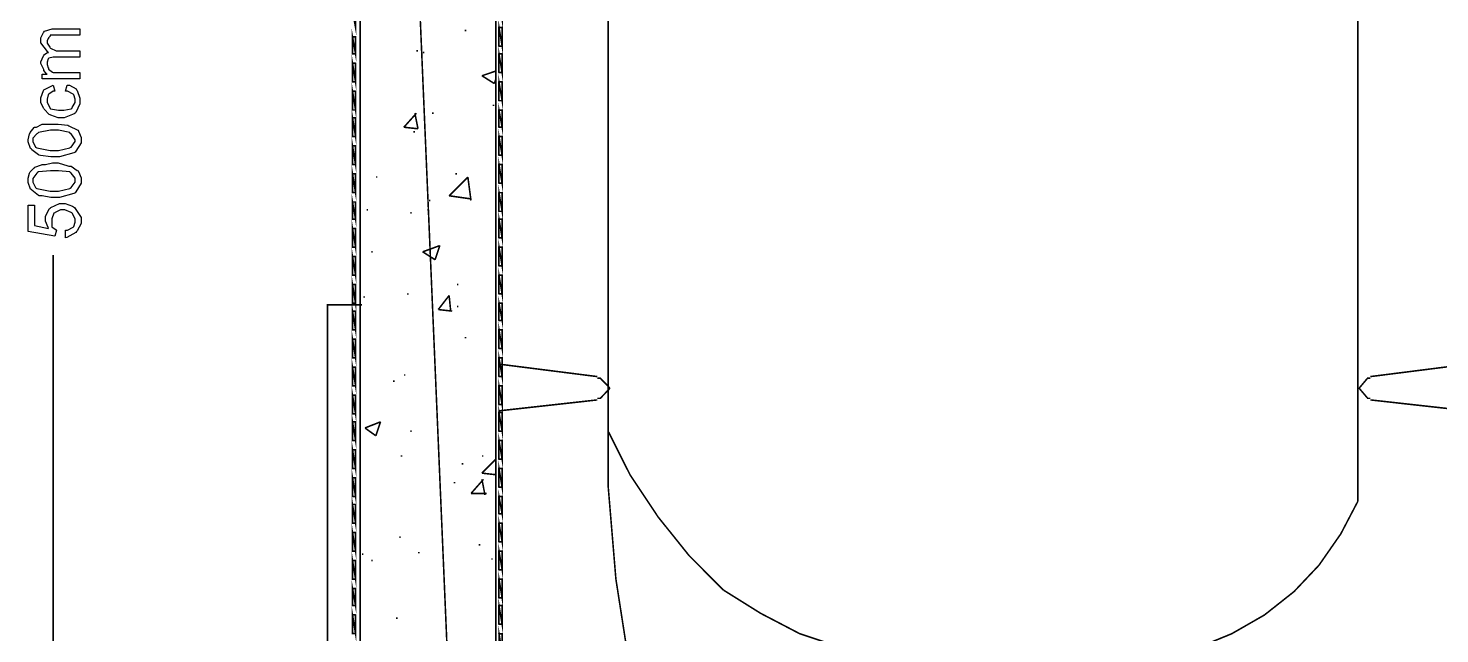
# Model space of a CAD drawing. Extents: x 219 to 1226, y 175 to 465.
# Drawn here: x 599.9 to 638.3, y 389.5 to 405.97 of the extents above; entities that cross this region are included whole.
import ezdxf

# ---------------------------------------------------------------- set-up
doc = ezdxf.new("R2010")
doc.units = 0
doc.header["$MEASUREMENT"] = 0
for name, color, linetype in [('C00-00-00-BLACK', 7, 'Continuous'), ('C00-7E-FF', 150, 'Continuous'), ('C00-FF-00', 3, 'Continuous'), ('C93-95-97', 253, 'Continuous'), ('CFF-00-00', 1, 'Continuous'), ('CFF-7E-00', 30, 'Continuous')]:
    doc.layers.add(name, color=color, linetype=linetype)

msp = doc.modelspace()

# ---------------------------------------------------------------- linework, layer by layer
at = {"layer": 'C00-00-00-BLACK', "const_width": 0.0423}
for points in [[(612.623, 357.966), (612.623, 457.199)], [(608.935, 448.637), (608.935, 357.966), (612.623, 357.966)], [(611.777, 405.909), (611.82, 405.909)], [(610.462, 405.356), (610.504, 405.356)], [(610.632, 405.314), (610.673, 405.314)], [(612.243, 404.679), (612.623, 404.806)], [(612.243, 404.679), (612.582, 404.467)], [(612.582, 404.467), (612.623, 404.594)], [(610.12, 403.279), (610.462, 403.66)], [(610.504, 403.237), (610.42, 403.66)], [(610.885, 403.66), (610.928, 403.66)], [(612.539, 403.874), (612.582, 403.874)], [(610.12, 403.279), (610.504, 403.237)], [(610.377, 403.152), (610.42, 403.152)], [(609.358, 401.924), (609.401, 401.924)], [(611.351, 401.414), (611.861, 401.924)], [(611.521, 402.009), (611.562, 402.009)], [(611.946, 401.286), (611.861, 401.924)], [(611.351, 401.414), (611.946, 401.329)], [(609.105, 401.033), (609.146, 401.033)], [(610.293, 400.949), (610.336, 400.949)], [(610.759, 401.033), (610.8, 401.033)], [(610.8, 401.286), (610.843, 401.286)], [(609.232, 399.89), (609.274, 399.89)], [(610.632, 399.89), (611.098, 400.06)], [(610.632, 399.89), (610.97, 399.675)], [(610.97, 399.675), (611.098, 400.06)], [(609.019, 398.66), (609.062, 398.66)], [(610.205, 398.744), (610.247, 398.744)], [(611.055, 398.32), (611.351, 398.702)], [(611.394, 398.278), (611.351, 398.702)], [(611.562, 398.999), (611.605, 398.999)], [(608.978, 398.447), (608.044, 398.447), (608.044, 362.671)], [(611.055, 398.32), (611.435, 398.278)], [(611.562, 398.406), (611.605, 398.406)], [(611.777, 397.556), (611.82, 397.556)], [(612.708, 396.836), (615.381, 396.497)], [(639.09, 396.836), (636.418, 396.497)], [(609.824, 396.371), (609.867, 396.371)], [(610.12, 396.54), (610.163, 396.54)], [(615.719, 396.16), (615.708, 396.202), (615.462, 396.456), (615.381, 396.456)], [(636.418, 396.456), (636.342, 396.456), (636.128, 396.202), (636.119, 396.16)], [(615.381, 395.905), (615.465, 395.905), (615.708, 396.16), (615.719, 396.201)], [(636.119, 396.201), (636.128, 396.16), (636.345, 395.905), (636.418, 395.905)], [(612.708, 395.565), (615.381, 395.862)], [(639.09, 395.565), (636.418, 395.862)], [(609.062, 395.099), (609.485, 395.267)], [(609.358, 394.887), (609.485, 395.267)], [(609.062, 395.099), (609.358, 394.887)], [(610.293, 395.013), (610.336, 395.013)], [(610.036, 394.337), (610.078, 394.337)], [(611.69, 394.125), (611.734, 394.125)], [(612.243, 394.337), (612.285, 394.337)], [(612.243, 393.871), (612.623, 394.251)], [(611.946, 393.317), (612.285, 393.702)], [(612.243, 393.871), (612.623, 393.828)], [(612.327, 393.276), (612.243, 393.702)], [(611.478, 393.613), (611.521, 393.613)], [(611.946, 393.317), (612.369, 393.317)], [(609.994, 392.132), (610.036, 392.132)], [(610.504, 391.709), (610.546, 391.709)], [(612.157, 391.921), (612.2, 391.921)], [(608.978, 391.666), (609.019, 391.666)], [(609.232, 391.495), (609.274, 391.495)], [(612.496, 391.537), (612.539, 391.537)], [(609.908, 389.928), (609.951, 389.928)]]:
    msp.add_lwpolyline(points, dxfattribs=at)
at = {"layer": 'C00-7E-FF', "const_width": 0.0423}
msp.add_lwpolyline([(600.58, 358.559), (600.58, 399.805)], dxfattribs=at)
at = {"layer": 'C00-FF-00', "const_width": 0.0423}
for points in [[(612.793, 406.713), (612.708, 406.713), (612.793, 406.206), (612.793, 406.713)], [(608.806, 406.459), (608.721, 406.459), (608.806, 405.993), (608.806, 406.459)], [(608.721, 405.737), (608.806, 405.272), (608.721, 405.272), (608.721, 405.737)], [(612.793, 405.993), (612.708, 405.993), (612.793, 405.486), (612.793, 405.993)], [(612.708, 405.993), (612.793, 405.486), (612.708, 405.486), (612.708, 405.993)], [(608.806, 405.737), (608.721, 405.737), (608.806, 405.272), (608.806, 405.737)], [(608.721, 405.018), (608.806, 404.509), (608.721, 404.509), (608.721, 405.018)], [(612.793, 405.272), (612.708, 405.272), (612.793, 404.763), (612.793, 405.272)], [(612.708, 405.272), (612.793, 404.763), (612.708, 404.763), (612.708, 405.272)], [(608.806, 405.018), (608.721, 405.018), (608.806, 404.509), (608.806, 405.018)], [(608.721, 404.256), (608.806, 403.747), (608.721, 403.747), (608.721, 404.256)], [(612.793, 404.509), (612.708, 404.509), (612.793, 404.001), (612.793, 404.509)], [(612.708, 404.509), (612.793, 404.001), (612.708, 404.001), (612.708, 404.509)], [(608.806, 404.256), (608.721, 404.256), (608.806, 403.747), (608.806, 404.256)], [(608.721, 403.534), (608.806, 403.025), (608.721, 403.025), (608.721, 403.534)], [(612.793, 403.744), (612.708, 403.744), (612.793, 403.279), (612.793, 403.744)], [(612.708, 403.744), (612.793, 403.279), (612.708, 403.279), (612.708, 403.744)], [(608.806, 403.534), (608.721, 403.534), (608.806, 403.025), (608.806, 403.534)], [(612.708, 403.025), (612.793, 402.517), (612.708, 402.517), (612.708, 403.025)], [(608.721, 402.772), (608.806, 402.263), (608.721, 402.263), (608.721, 402.772)], [(612.793, 403.025), (612.708, 403.025), (612.793, 402.517), (612.793, 403.025)], [(608.806, 402.772), (608.721, 402.772), (608.806, 402.263), (608.806, 402.772)], [(612.708, 402.263), (612.793, 401.755), (612.708, 401.755), (612.708, 402.263)], [(608.721, 402.009), (608.806, 401.501), (608.721, 401.501), (608.721, 402.009)], [(612.793, 402.263), (612.708, 402.263), (612.793, 401.755), (612.793, 402.263)], [(608.806, 402.009), (608.721, 402.009), (608.806, 401.501), (608.806, 402.009)], [(612.708, 401.498), (612.793, 400.99), (612.708, 400.99), (612.708, 401.498)], [(608.721, 401.245), (608.806, 400.779), (608.721, 400.779), (608.721, 401.245)], [(612.793, 401.498), (612.708, 401.498), (612.793, 400.99), (612.793, 401.498)], [(608.806, 401.245), (608.721, 401.245), (608.806, 400.779), (608.806, 401.245)], [(612.708, 400.779), (612.793, 400.271), (612.708, 400.271), (612.708, 400.779)], [(608.721, 400.525), (608.806, 400.017), (608.721, 400.017), (608.721, 400.525)], [(612.793, 400.779), (612.708, 400.779), (612.793, 400.271), (612.793, 400.779)], [(608.806, 400.525), (608.721, 400.525), (608.806, 400.017), (608.806, 400.525)], [(612.708, 400.017), (612.793, 399.509), (612.708, 399.509), (612.708, 400.017)], [(608.721, 399.763), (608.806, 399.255), (608.721, 399.255), (608.721, 399.763)], [(612.793, 400.017), (612.708, 400.017), (612.793, 399.509), (612.793, 400.017)], [(608.806, 399.763), (608.721, 399.763), (608.806, 399.255), (608.806, 399.763)], [(612.708, 399.252), (612.793, 398.744), (612.708, 398.744), (612.708, 399.252)], [(608.721, 398.999), (608.806, 398.49), (608.721, 398.49), (608.721, 398.999)], [(612.793, 399.252), (612.708, 399.252), (612.793, 398.744), (612.793, 399.252)], [(608.806, 398.999), (608.721, 398.999), (608.806, 398.49), (608.806, 398.999)], [(612.708, 398.49), (612.793, 398.025), (612.708, 398.025), (612.708, 398.49)], [(608.806, 398.278), (608.721, 398.278), (608.806, 397.771), (608.806, 398.278)], [(608.721, 398.278), (608.806, 397.771), (608.721, 397.771), (608.721, 398.278)], [(612.793, 398.49), (612.708, 398.49), (612.793, 398.025), (612.793, 398.49)], [(612.708, 397.771), (612.793, 397.262), (612.708, 397.262), (612.708, 397.771)], [(608.806, 397.514), (608.721, 397.514), (608.806, 397.006), (608.806, 397.514)], [(608.721, 397.514), (608.806, 397.006), (608.721, 397.006), (608.721, 397.514)], [(612.793, 397.771), (612.708, 397.771), (612.793, 397.262), (612.793, 397.771)], [(612.708, 397.006), (612.793, 396.497), (612.708, 396.497), (612.708, 397.006)], [(608.806, 396.752), (608.721, 396.752), (608.806, 396.244), (608.806, 396.752)], [(608.721, 396.752), (608.806, 396.244), (608.721, 396.244), (608.721, 396.752)], [(612.793, 397.006), (612.708, 397.006), (612.793, 396.497), (612.793, 397.006)], [(612.708, 396.244), (612.793, 395.735), (612.708, 395.735), (612.708, 396.244)], [(608.806, 395.99), (608.721, 395.99), (608.806, 395.482), (608.806, 395.99)], [(608.721, 395.99), (608.806, 395.482), (608.721, 395.482), (608.721, 395.99)], [(612.793, 396.244), (612.708, 396.244), (612.793, 395.735), (612.793, 396.244)], [(612.708, 395.522), (612.793, 395.013), (612.708, 395.013), (612.708, 395.522)], [(608.806, 395.267), (608.721, 395.267), (608.806, 394.76), (608.806, 395.267)], [(608.721, 395.267), (608.806, 394.76), (608.721, 394.76), (608.721, 395.267)], [(612.793, 395.522), (612.708, 395.522), (612.793, 395.013), (612.793, 395.522)], [(612.708, 394.76), (612.793, 394.251), (612.708, 394.251), (612.708, 394.76)], [(608.806, 394.506), (608.721, 394.506), (608.806, 393.998), (608.806, 394.506)], [(608.721, 394.506), (608.806, 393.998), (608.721, 393.998), (608.721, 394.506)], [(612.793, 394.76), (612.708, 394.76), (612.793, 394.251), (612.793, 394.76)], [(612.708, 393.998), (612.793, 393.489), (612.708, 393.489), (612.708, 393.998)], [(608.806, 393.744), (608.721, 393.744), (608.806, 393.236), (608.806, 393.744)], [(608.721, 393.744), (608.806, 393.236), (608.721, 393.236), (608.721, 393.744)], [(612.793, 393.998), (612.708, 393.998), (612.793, 393.489), (612.793, 393.998)], [(608.721, 393.021), (608.806, 392.513), (608.721, 392.513), (608.721, 393.021)], [(612.708, 393.233), (612.793, 392.767), (612.708, 392.767), (612.708, 393.233)], [(608.806, 393.021), (608.721, 393.021), (608.806, 392.513), (608.806, 393.021)], [(612.793, 393.233), (612.708, 393.233), (612.793, 392.767), (612.793, 393.233)], [(608.721, 392.259), (608.806, 391.751), (608.721, 391.751), (608.721, 392.259)], [(612.793, 392.513), (612.708, 392.513), (612.793, 392.005), (612.793, 392.513)], [(612.708, 392.513), (612.793, 392.005), (612.708, 392.005), (612.708, 392.513)], [(608.806, 392.259), (608.721, 392.259), (608.806, 391.751), (608.806, 392.259)], [(608.721, 391.495), (608.806, 390.987), (608.721, 390.987), (608.721, 391.495)], [(612.793, 391.751), (612.708, 391.751), (612.793, 391.243), (612.793, 391.751)], [(612.708, 391.751), (612.793, 391.243), (612.708, 391.243), (612.708, 391.751)], [(608.806, 391.495), (608.721, 391.495), (608.806, 390.987), (608.806, 391.495)], [(608.721, 390.733), (608.806, 390.267), (608.721, 390.267), (608.721, 390.733)], [(612.793, 390.987), (612.708, 390.987), (612.793, 390.478), (612.793, 390.987)], [(612.708, 390.987), (612.793, 390.478), (612.708, 390.478), (612.708, 390.987)], [(608.806, 390.733), (608.721, 390.733), (608.806, 390.267), (608.806, 390.733)], [(608.721, 390.013), (608.806, 389.505), (608.721, 389.505), (608.721, 390.013)], [(612.793, 390.267), (612.708, 390.267), (612.793, 389.759), (612.793, 390.267)], [(612.708, 390.267), (612.793, 389.759), (612.708, 389.759), (612.708, 390.267)], [(608.806, 390.013), (608.721, 390.013), (608.806, 389.505), (608.806, 390.013)], [(612.793, 389.502), (612.708, 389.502), (612.793, 388.994), (612.793, 389.502)], [(612.708, 389.502), (612.793, 388.994), (612.708, 388.994), (612.708, 389.502)]]:
    msp.add_lwpolyline(points, close=True, dxfattribs=at)
at = {"layer": 'C00-FF-00'}
for points in [[(612.793, 405.993), (612.708, 405.993), (612.793, 405.486), (612.793, 405.993)], [(612.708, 405.993), (612.793, 405.486), (612.708, 405.486), (612.708, 405.993)], [(608.806, 405.737), (608.721, 405.737), (608.806, 405.272), (608.806, 405.737)], [(608.721, 405.737), (608.806, 405.272), (608.721, 405.272), (608.721, 405.737)], [(612.793, 405.272), (612.708, 405.272), (612.793, 404.763), (612.793, 405.272)], [(612.708, 405.272), (612.793, 404.763), (612.708, 404.763), (612.708, 405.272)], [(608.806, 405.018), (608.721, 405.018), (608.806, 404.509), (608.806, 405.018)], [(608.721, 405.018), (608.806, 404.509), (608.721, 404.509), (608.721, 405.018)], [(612.793, 404.509), (612.708, 404.509), (612.793, 404.001), (612.793, 404.509)], [(612.708, 404.509), (612.793, 404.001), (612.708, 404.001), (612.708, 404.509)], [(608.806, 404.256), (608.721, 404.256), (608.806, 403.747), (608.806, 404.256)], [(608.721, 404.256), (608.806, 403.747), (608.721, 403.747), (608.721, 404.256)], [(612.793, 403.744), (612.708, 403.744), (612.793, 403.279), (612.793, 403.744)], [(612.708, 403.744), (612.793, 403.279), (612.708, 403.279), (612.708, 403.744)], [(608.806, 403.534), (608.721, 403.534), (608.806, 403.025), (608.806, 403.534)], [(608.721, 403.534), (608.806, 403.025), (608.721, 403.025), (608.721, 403.534)], [(612.793, 403.025), (612.708, 403.025), (612.793, 402.517), (612.793, 403.025)], [(612.708, 403.025), (612.793, 402.517), (612.708, 402.517), (612.708, 403.025)], [(608.806, 402.772), (608.721, 402.772), (608.806, 402.263), (608.806, 402.772)], [(608.721, 402.772), (608.806, 402.263), (608.721, 402.263), (608.721, 402.772)], [(612.793, 402.263), (612.708, 402.263), (612.793, 401.755), (612.793, 402.263)], [(612.708, 402.263), (612.793, 401.755), (612.708, 401.755), (612.708, 402.263)], [(608.806, 402.009), (608.721, 402.009), (608.806, 401.501), (608.806, 402.009)], [(608.721, 402.009), (608.806, 401.501), (608.721, 401.501), (608.721, 402.009)], [(612.793, 401.498), (612.708, 401.498), (612.793, 400.99), (612.793, 401.498)], [(612.708, 401.498), (612.793, 400.99), (612.708, 400.99), (612.708, 401.498)], [(608.806, 401.245), (608.721, 401.245), (608.806, 400.779), (608.806, 401.245)], [(608.721, 401.245), (608.806, 400.779), (608.721, 400.779), (608.721, 401.245)], [(612.793, 400.779), (612.708, 400.779), (612.793, 400.271), (612.793, 400.779)], [(612.708, 400.779), (612.793, 400.271), (612.708, 400.271), (612.708, 400.779)], [(608.806, 400.525), (608.721, 400.525), (608.806, 400.017), (608.806, 400.525)], [(608.721, 400.525), (608.806, 400.017), (608.721, 400.017), (608.721, 400.525)], [(612.793, 400.017), (612.708, 400.017), (612.793, 399.509), (612.793, 400.017)], [(612.708, 400.017), (612.793, 399.509), (612.708, 399.509), (612.708, 400.017)], [(608.806, 399.763), (608.721, 399.763), (608.806, 399.255), (608.806, 399.763)], [(608.721, 399.763), (608.806, 399.255), (608.721, 399.255), (608.721, 399.763)], [(612.793, 399.252), (612.708, 399.252), (612.793, 398.744), (612.793, 399.252)], [(612.708, 399.252), (612.793, 398.744), (612.708, 398.744), (612.708, 399.252)], [(608.806, 398.999), (608.721, 398.999), (608.806, 398.49), (608.806, 398.999)], [(608.721, 398.999), (608.806, 398.49), (608.721, 398.49), (608.721, 398.999)], [(608.806, 398.278), (608.721, 398.278), (608.806, 397.771), (608.806, 398.278)], [(608.721, 398.278), (608.806, 397.771), (608.721, 397.771), (608.721, 398.278)], [(612.793, 398.49), (612.708, 398.49), (612.793, 398.025), (612.793, 398.49)], [(612.708, 398.49), (612.793, 398.025), (612.708, 398.025), (612.708, 398.49)], [(608.806, 397.514), (608.721, 397.514), (608.806, 397.006), (608.806, 397.514)], [(608.721, 397.514), (608.806, 397.006), (608.721, 397.006), (608.721, 397.514)], [(612.793, 397.771), (612.708, 397.771), (612.793, 397.262), (612.793, 397.771)], [(612.708, 397.771), (612.793, 397.262), (612.708, 397.262), (612.708, 397.771)], [(608.806, 396.752), (608.721, 396.752), (608.806, 396.244), (608.806, 396.752)], [(608.721, 396.752), (608.806, 396.244), (608.721, 396.244), (608.721, 396.752)], [(612.793, 397.006), (612.708, 397.006), (612.793, 396.497), (612.793, 397.006)], [(612.708, 397.006), (612.793, 396.497), (612.708, 396.497), (612.708, 397.006)], [(608.806, 395.99), (608.721, 395.99), (608.806, 395.482), (608.806, 395.99)], [(608.721, 395.99), (608.806, 395.482), (608.721, 395.482), (608.721, 395.99)], [(612.793, 396.244), (612.708, 396.244), (612.793, 395.735), (612.793, 396.244)], [(612.708, 396.244), (612.793, 395.735), (612.708, 395.735), (612.708, 396.244)], [(608.806, 395.267), (608.721, 395.267), (608.806, 394.76), (608.806, 395.267)], [(608.721, 395.267), (608.806, 394.76), (608.721, 394.76), (608.721, 395.267)], [(612.793, 395.522), (612.708, 395.522), (612.793, 395.013), (612.793, 395.522)], [(612.708, 395.522), (612.793, 395.013), (612.708, 395.013), (612.708, 395.522)], [(608.806, 394.506), (608.721, 394.506), (608.806, 393.998), (608.806, 394.506)], [(608.721, 394.506), (608.806, 393.998), (608.721, 393.998), (608.721, 394.506)], [(612.793, 394.76), (612.708, 394.76), (612.793, 394.251), (612.793, 394.76)], [(612.708, 394.76), (612.793, 394.251), (612.708, 394.251), (612.708, 394.76)], [(608.806, 393.744), (608.721, 393.744), (608.806, 393.236), (608.806, 393.744)], [(608.721, 393.744), (608.806, 393.236), (608.721, 393.236), (608.721, 393.744)], [(612.793, 393.998), (612.708, 393.998), (612.793, 393.489), (612.793, 393.998)], [(612.708, 393.998), (612.793, 393.489), (612.708, 393.489), (612.708, 393.998)], [(608.806, 393.021), (608.721, 393.021), (608.806, 392.513), (608.806, 393.021)], [(608.721, 393.021), (608.806, 392.513), (608.721, 392.513), (608.721, 393.021)], [(612.793, 393.233), (612.708, 393.233), (612.793, 392.767), (612.793, 393.233)], [(612.708, 393.233), (612.793, 392.767), (612.708, 392.767), (612.708, 393.233)], [(612.793, 392.513), (612.708, 392.513), (612.793, 392.005), (612.793, 392.513)], [(612.708, 392.513), (612.793, 392.005), (612.708, 392.005), (612.708, 392.513)], [(608.806, 392.259), (608.721, 392.259), (608.806, 391.751), (608.806, 392.259)], [(608.721, 392.259), (608.806, 391.751), (608.721, 391.751), (608.721, 392.259)], [(612.793, 391.751), (612.708, 391.751), (612.793, 391.243), (612.793, 391.751)], [(612.708, 391.751), (612.793, 391.243), (612.708, 391.243), (612.708, 391.751)], [(608.806, 391.495), (608.721, 391.495), (608.806, 390.987), (608.806, 391.495)], [(608.721, 391.495), (608.806, 390.987), (608.721, 390.987), (608.721, 391.495)], [(612.793, 390.987), (612.708, 390.987), (612.793, 390.478), (612.793, 390.987)], [(612.708, 390.987), (612.793, 390.478), (612.708, 390.478), (612.708, 390.987)], [(608.806, 390.733), (608.721, 390.733), (608.806, 390.267), (608.806, 390.733)], [(608.721, 390.733), (608.806, 390.267), (608.721, 390.267), (608.721, 390.733)], [(612.793, 390.267), (612.708, 390.267), (612.793, 389.759), (612.793, 390.267)], [(612.708, 390.267), (612.793, 389.759), (612.708, 389.759), (612.708, 390.267)], [(608.806, 390.013), (608.721, 390.013), (608.806, 389.505), (608.806, 390.013)], [(608.721, 390.013), (608.806, 389.505), (608.721, 389.505), (608.721, 390.013)]]:
    msp.add_lwpolyline(points, close=True, dxfattribs=at)
at = {"layer": 'C93-95-97', "const_width": 0.0423}
for points in [[(608.935, 444.482), (612.623, 357.966), (608.935, 357.966), (608.935, 444.482)], [(612.623, 444.482), (608.935, 444.482), (612.623, 357.966), (612.623, 444.482)]]:
    msp.add_lwpolyline(points, close=True, dxfattribs=at)
at = {"layer": 'C93-95-97'}
for points in [[(612.623, 444.482), (608.935, 444.482), (612.623, 357.966), (612.623, 444.482)], [(608.935, 444.482), (612.623, 357.966), (608.935, 357.966), (608.935, 444.482)]]:
    msp.add_lwpolyline(points, close=True, dxfattribs=at)
at = {"layer": 'CFF-00-00', "const_width": 0.0423}
for points in [[(638.241, 449.187), (637.137, 449.187), (636.714, 449.103), (636.332, 448.807), (636.119, 448.425), (636.076, 447.956), (636.076, 442.914), (636.076, 393.106)], [(615.677, 447.956), (615.677, 442.914), (615.677, 393.529)], [(615.677, 395.013), (616.272, 393.828), (617.034, 392.683), (617.883, 391.625), (618.815, 390.69)], [(615.677, 393.529), (615.889, 390.987), (616.272, 388.528), (616.781, 386.071), (617.414, 383.613), (618.222, 381.237), (619.114, 378.905), (619.749, 377.678), (620.471, 376.575), (621.317, 375.517), (622.294, 374.582), (623.355, 373.736), (624.498, 373.056), (625.728, 372.463), (627.002, 372.04)], [(630.735, 388.867), (631.708, 389.121), (632.642, 389.502), (633.534, 390.013), (634.338, 390.648), (635.018, 391.367), (635.61, 392.217), (636.076, 393.106)], [(618.815, 390.69), (619.833, 390.055), (620.894, 389.502), (622.04, 389.121), (623.229, 388.824), (624.414, 388.698), (625.644, 388.655)]]:
    msp.add_lwpolyline(points, dxfattribs=at)
at = {"layer": 'CFF-7E-00'}
for points in [[(601.3, 404.594), (600.283, 404.594), (600.283, 404.722), (600.411, 404.722), (600.4, 404.733), (600.326, 404.819), (600.326, 404.848), (600.314, 404.871), (600.241, 405.012), (600.241, 405.059), (600.241, 405.059), (600.314, 405.219), (600.326, 405.229), (600.326, 405.251), (600.42, 405.314), (600.452, 405.314), (600.42, 405.336), (600.241, 405.573), (600.241, 405.652), (600.241, 405.706), (600.314, 405.857), (600.326, 405.867), (600.346, 405.889), (600.553, 405.951), (600.622, 405.951), (601.3, 405.951), (601.3, 405.78), (600.665, 405.78), (600.622, 405.78), (600.527, 405.78), (600.495, 405.78), (600.495, 405.759), (600.452, 405.711), (600.452, 405.695), (600.441, 405.695), (600.411, 405.633), (600.411, 405.61), (600.411, 405.569), (600.484, 405.452), (600.495, 405.441), (600.505, 405.431), (600.656, 405.356), (600.707, 405.356), (601.3, 405.356), (601.3, 405.187), (600.622, 405.187), (600.579, 405.187), (600.462, 405.156), (600.452, 405.145), (600.441, 405.135), (600.411, 405.048), (600.411, 405.018), (600.411, 404.986), (600.441, 404.891), (600.452, 404.891), (600.452, 404.86), (600.558, 404.774), (600.58, 404.763), (600.633, 404.763), (600.751, 404.763), (600.791, 404.763), (601.3, 404.763), (601.3, 404.594)], [(600.918, 404.256), (600.961, 404.425), (601.024, 404.425), (601.203, 404.319), (601.214, 404.297), (601.235, 404.276), (601.3, 404.07), (601.3, 404.001), (601.3, 403.917), (601.194, 403.683), (601.173, 403.66), (601.151, 403.64), (600.881, 403.534), (600.791, 403.534), (600.717, 403.534), (600.516, 403.608), (600.495, 403.618), (600.473, 403.629), (600.335, 403.768), (600.326, 403.79), (600.314, 403.801), (600.241, 403.951), (600.241, 404.001), (600.241, 404.075), (600.314, 404.276), (600.326, 404.297), (600.346, 404.308), (600.558, 404.416), (600.58, 404.425), (600.622, 404.256), (600.579, 404.256), (600.462, 404.182), (600.452, 404.17), (600.441, 404.161), (600.411, 404.041), (600.411, 404.001), (600.411, 403.949), (600.484, 403.812), (600.495, 403.79), (600.505, 403.779), (600.72, 403.744), (600.791, 403.744), (600.864, 403.744), (601.065, 403.779), (601.088, 403.79), (601.097, 403.812), (601.173, 403.954), (601.173, 404.001), (601.173, 404.044), (601.14, 404.161), (601.13, 404.17), (601.119, 404.182), (600.968, 404.256), (600.918, 404.256)], [(600.622, 402.476), (600.516, 402.476), (600.23, 402.507), (600.199, 402.517), (600.177, 402.528), (599.995, 402.666), (599.985, 402.686), (599.963, 402.697), (599.9, 402.879), (599.9, 402.94), (599.9, 402.94), (599.931, 403.1), (599.942, 403.109), (599.952, 403.131), (600.058, 403.269), (600.069, 403.279), (600.122, 403.279), (600.261, 403.355), (600.283, 403.364), (600.367, 403.364), (600.557, 403.364), (600.622, 403.364), (600.717, 403.364), (600.981, 403.332), (601.004, 403.321), (601.024, 403.312), (601.235, 403.206), (601.257, 403.195), (601.267, 403.174), (601.341, 402.999), (601.341, 402.94), (601.341, 402.856), (601.194, 402.624), (601.173, 402.602), (601.14, 402.582), (600.751, 402.476), (600.622, 402.476)], [(600.622, 402.643), (600.726, 402.643), (601.034, 402.719), (601.045, 402.729), (601.065, 402.74), (601.173, 402.89), (601.173, 402.94), (601.173, 402.94), (601.065, 403.1), (601.045, 403.109), (601.034, 403.131), (600.724, 403.195), (600.622, 403.195), (600.505, 403.195), (600.175, 403.131), (600.153, 403.109), (600.131, 403.1), (600.026, 402.98), (600.026, 402.94), (600.026, 402.888), (600.101, 402.74), (600.112, 402.729), (600.133, 402.719), (600.499, 402.643), (600.622, 402.643)], [(600.622, 401.372), (600.516, 401.372), (600.277, 401.414), (600.199, 401.414), (600.177, 401.425), (599.995, 401.563), (599.985, 401.584), (599.963, 401.595), (599.9, 401.779), (599.9, 401.84), (599.9, 401.894), (599.931, 402.03), (599.942, 402.051), (599.952, 402.062), (600.058, 402.17), (600.069, 402.179), (600.079, 402.19), (600.261, 402.254), (600.283, 402.263), (600.367, 402.263), (600.557, 402.306), (600.622, 402.306), (600.717, 402.306), (600.981, 402.231), (601.004, 402.22), (601.067, 402.22), (601.235, 402.105), (601.257, 402.094), (601.267, 402.073), (601.341, 401.899), (601.341, 401.84), (601.341, 401.755), (601.194, 401.521), (601.173, 401.498), (601.14, 401.478), (600.751, 401.372), (600.622, 401.372)], [(600.622, 401.541), (600.726, 401.541), (601.034, 401.615), (601.045, 401.625), (601.065, 401.636), (601.173, 401.789), (601.173, 401.84), (601.173, 401.894), (601.065, 402.03), (601.045, 402.051), (601.034, 402.062), (600.724, 402.094), (600.622, 402.094), (600.505, 402.094), (600.175, 402.062), (600.153, 402.051), (600.131, 402.03), (600.026, 401.888), (600.026, 401.84), (600.026, 401.787), (600.101, 401.636), (600.112, 401.625), (600.133, 401.615), (600.499, 401.541), (600.622, 401.541)], [(600.918, 400.271), (600.918, 400.483), (600.97, 400.483), (601.119, 400.557), (601.13, 400.567), (601.14, 400.578), (601.173, 400.698), (601.173, 400.736), (601.173, 400.79), (601.097, 400.939), (601.088, 400.949), (601.065, 400.96), (600.892, 401.033), (600.834, 401.033), (600.78, 401.033), (600.631, 400.96), (600.622, 400.949), (600.6, 400.939), (600.538, 400.787), (600.538, 400.736), (600.538, 400.695), (600.538, 400.6), (600.538, 400.567), (600.547, 400.557), (600.653, 400.494), (600.665, 400.483), (600.622, 400.313), (599.9, 400.44), (599.9, 401.159), (600.069, 401.159), (600.069, 400.61), (600.452, 400.525), (600.441, 400.548), (600.368, 400.721), (600.368, 400.779), (600.368, 400.853), (600.473, 401.055), (600.495, 401.075), (600.516, 401.097), (600.754, 401.202), (600.834, 401.202), (600.907, 401.202), (601.108, 401.129), (601.13, 401.118), (601.162, 401.097), (601.341, 400.827), (601.341, 400.736), (601.341, 400.663), (601.235, 400.462), (601.214, 400.44), (601.192, 400.42), (600.95, 400.282), (600.918, 400.271)]]:
    msp.add_lwpolyline(points, close=True, dxfattribs=at)

doc.saveas('drawing.dxf')
